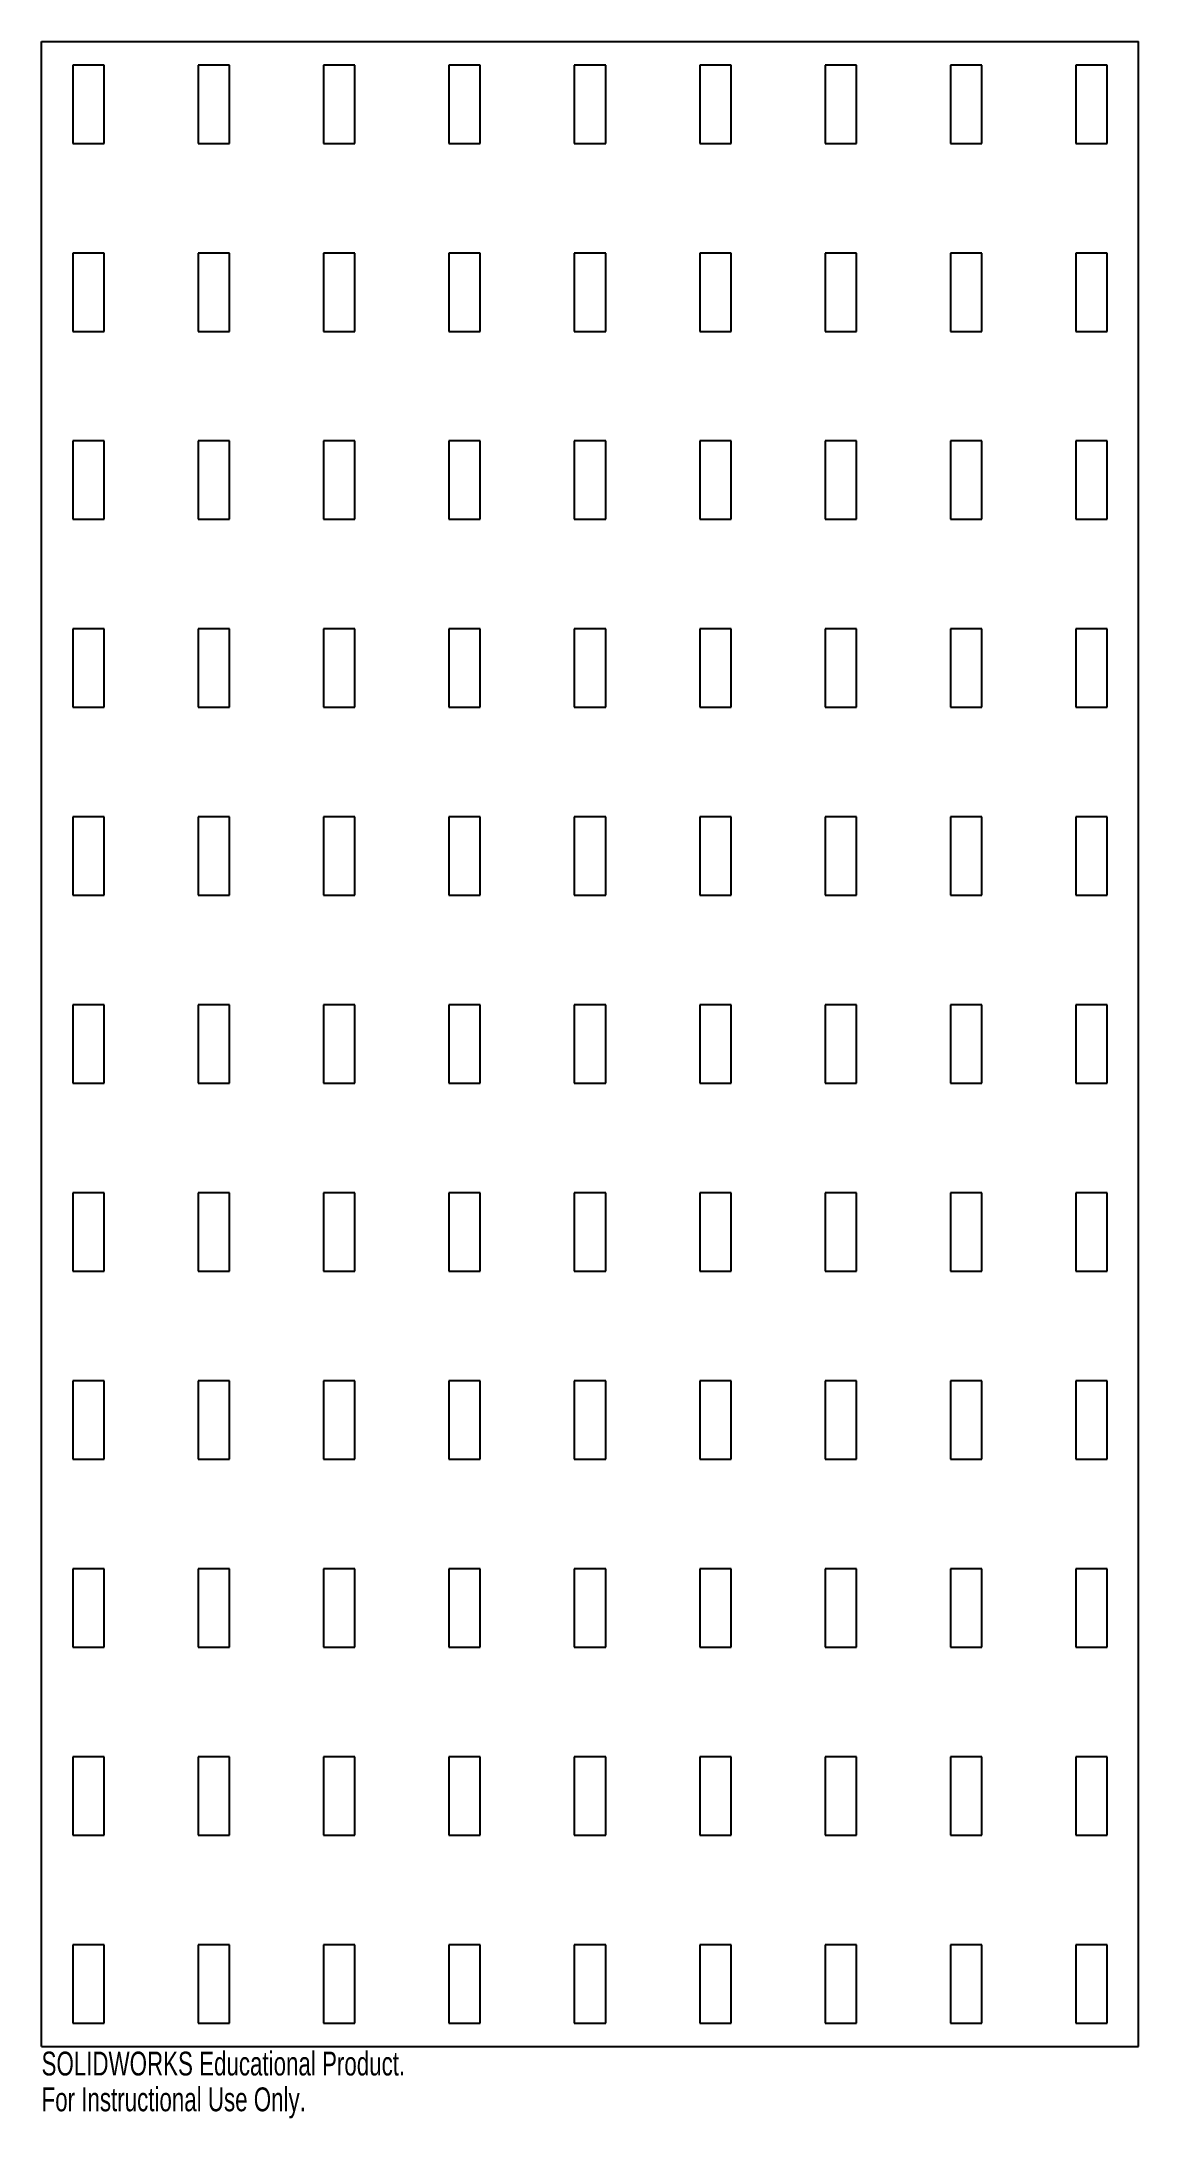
# Model space of a CAD drawing. Header units: inches. Extents: x -4.4 to 4.4, y -8.6 to 8.
import ezdxf

# ---------------------------------------------------------------- set-up
doc = ezdxf.new("R2010")
doc.units = ezdxf.units.IN
doc.header["$MEASUREMENT"] = 0
doc.styles.add('SLDTEXTSTYLE0', font='TXT', dxfattribs={"width": 0.7})

msp = doc.modelspace()

# ---------------------------------------------------------------- linework, layer by layer
at = {"color": 7, "linetype": 'Continuous', "lineweight": 25}
for p, q in [((-4.375, -8), (-4.375, 8)), ((-4.375, 8), (4.375, 8)), ((4.375, -8), (4.375, 8)), ((-3.875, 7.8125), (-4.125, 7.8125)), ((-4.125, 7.8125), (-4.125, 7.1875)), ((-3.875, 7.1875), (-3.875, 7.8125)), ((-2.875, 7.8125), (-3.125, 7.8125)), ((-3.125, 7.8125), (-3.125, 7.1875)), ((-2.875, 7.1875), (-2.875, 7.8125)), ((-1.875, 7.8125), (-2.125, 7.8125)), ((-2.125, 7.8125), (-2.125, 7.1875)), ((-1.875, 7.1875), (-1.875, 7.8125)), ((-0.875, 7.8125), (-1.125, 7.8125)), ((-1.125, 7.8125), (-1.125, 7.1875)), ((-0.875, 7.1875), (-0.875, 7.8125)), ((0.125, 7.8125), (-0.125, 7.8125)), ((-0.125, 7.8125), (-0.125, 7.1875)), ((0.125, 7.1875), (0.125, 7.8125)), ((1.125, 7.8125), (0.875, 7.8125)), ((0.875, 7.8125), (0.875, 7.1875)), ((1.125, 7.1875), (1.125, 7.8125)), ((2.125, 7.8125), (1.875, 7.8125)), ((1.875, 7.8125), (1.875, 7.1875)), ((2.125, 7.1875), (2.125, 7.8125)), ((3.125, 7.8125), (2.875, 7.8125)), ((2.875, 7.8125), (2.875, 7.1875)), ((3.125, 7.1875), (3.125, 7.8125)), ((4.125, 7.8125), (3.875, 7.8125)), ((3.875, 7.8125), (3.875, 7.1875)), ((4.125, 7.1875), (4.125, 7.8125)), ((-4.125, 7.1875), (-3.875, 7.1875)), ((-3.125, 7.1875), (-2.875, 7.1875)), ((-2.125, 7.1875), (-1.875, 7.1875)), ((-1.125, 7.1875), (-0.875, 7.1875)), ((-0.125, 7.1875), (0.125, 7.1875)), ((0.875, 7.1875), (1.125, 7.1875)), ((1.875, 7.1875), (2.125, 7.1875)), ((2.875, 7.1875), (3.125, 7.1875)), ((3.875, 7.1875), (4.125, 7.1875)), ((-3.875, 6.3125), (-4.125, 6.3125)), ((-4.125, 6.3125), (-4.125, 5.6875)), ((-3.875, 5.6875), (-3.875, 6.3125)), ((-2.875, 6.3125), (-3.125, 6.3125)), ((-3.125, 6.3125), (-3.125, 5.6875)), ((-2.875, 5.6875), (-2.875, 6.3125)), ((-1.875, 6.3125), (-2.125, 6.3125)), ((-2.125, 6.3125), (-2.125, 5.6875)), ((-1.875, 5.6875), (-1.875, 6.3125)), ((-0.875, 6.3125), (-1.125, 6.3125)), ((-1.125, 6.3125), (-1.125, 5.6875)), ((-0.875, 5.6875), (-0.875, 6.3125)), ((0.125, 6.3125), (-0.125, 6.3125)), ((-0.125, 6.3125), (-0.125, 5.6875)), ((0.125, 5.6875), (0.125, 6.3125)), ((1.125, 6.3125), (0.875, 6.3125)), ((0.875, 6.3125), (0.875, 5.6875)), ((1.125, 5.6875), (1.125, 6.3125)), ((2.125, 6.3125), (1.875, 6.3125)), ((1.875, 6.3125), (1.875, 5.6875)), ((2.125, 5.6875), (2.125, 6.3125)), ((3.125, 6.3125), (2.875, 6.3125)), ((2.875, 6.3125), (2.875, 5.6875)), ((3.125, 5.6875), (3.125, 6.3125)), ((4.125, 6.3125), (3.875, 6.3125)), ((3.875, 6.3125), (3.875, 5.6875)), ((4.125, 5.6875), (4.125, 6.3125)), ((-4.125, 5.6875), (-3.875, 5.6875)), ((-3.125, 5.6875), (-2.875, 5.6875)), ((-2.125, 5.6875), (-1.875, 5.6875)), ((-1.125, 5.6875), (-0.875, 5.6875)), ((-0.125, 5.6875), (0.125, 5.6875)), ((0.875, 5.6875), (1.125, 5.6875)), ((1.875, 5.6875), (2.125, 5.6875)), ((2.875, 5.6875), (3.125, 5.6875)), ((3.875, 5.6875), (4.125, 5.6875)), ((-3.875, 4.8125), (-4.125, 4.8125)), ((-4.125, 4.8125), (-4.125, 4.1875)), ((-3.875, 4.1875), (-3.875, 4.8125)), ((-2.875, 4.8125), (-3.125, 4.8125)), ((-3.125, 4.8125), (-3.125, 4.1875)), ((-2.875, 4.1875), (-2.875, 4.8125)), ((-1.875, 4.8125), (-2.125, 4.8125)), ((-2.125, 4.8125), (-2.125, 4.1875)), ((-1.875, 4.1875), (-1.875, 4.8125)), ((-0.875, 4.8125), (-1.125, 4.8125)), ((-1.125, 4.8125), (-1.125, 4.1875)), ((-0.875, 4.1875), (-0.875, 4.8125)), ((0.125, 4.8125), (-0.125, 4.8125)), ((-0.125, 4.8125), (-0.125, 4.1875)), ((0.125, 4.1875), (0.125, 4.8125)), ((1.125, 4.8125), (0.875, 4.8125)), ((0.875, 4.8125), (0.875, 4.1875)), ((1.125, 4.1875), (1.125, 4.8125)), ((2.125, 4.8125), (1.875, 4.8125)), ((1.875, 4.8125), (1.875, 4.1875)), ((2.125, 4.1875), (2.125, 4.8125)), ((3.125, 4.8125), (2.875, 4.8125)), ((2.875, 4.8125), (2.875, 4.1875)), ((3.125, 4.1875), (3.125, 4.8125)), ((4.125, 4.8125), (3.875, 4.8125)), ((3.875, 4.8125), (3.875, 4.1875)), ((4.125, 4.1875), (4.125, 4.8125)), ((-4.125, 4.1875), (-3.875, 4.1875)), ((-3.125, 4.1875), (-2.875, 4.1875)), ((-2.125, 4.1875), (-1.875, 4.1875)), ((-1.125, 4.1875), (-0.875, 4.1875)), ((-0.125, 4.1875), (0.125, 4.1875)), ((0.875, 4.1875), (1.125, 4.1875)), ((1.875, 4.1875), (2.125, 4.1875)), ((2.875, 4.1875), (3.125, 4.1875)), ((3.875, 4.1875), (4.125, 4.1875)), ((-3.875, 3.3125), (-4.125, 3.3125)), ((-4.125, 3.3125), (-4.125, 2.6875)), ((-3.875, 2.6875), (-3.875, 3.3125)), ((-2.875, 3.3125), (-3.125, 3.3125)), ((-3.125, 3.3125), (-3.125, 2.6875)), ((-2.875, 2.6875), (-2.875, 3.3125)), ((-1.875, 3.3125), (-2.125, 3.3125)), ((-2.125, 3.3125), (-2.125, 2.6875)), ((-1.875, 2.6875), (-1.875, 3.3125)), ((-0.875, 3.3125), (-1.125, 3.3125)), ((-1.125, 3.3125), (-1.125, 2.6875)), ((-0.875, 2.6875), (-0.875, 3.3125)), ((0.125, 3.3125), (-0.125, 3.3125)), ((-0.125, 3.3125), (-0.125, 2.6875)), ((0.125, 2.6875), (0.125, 3.3125)), ((1.125, 3.3125), (0.875, 3.3125)), ((0.875, 3.3125), (0.875, 2.6875)), ((1.125, 2.6875), (1.125, 3.3125)), ((2.125, 3.3125), (1.875, 3.3125)), ((1.875, 3.3125), (1.875, 2.6875)), ((2.125, 2.6875), (2.125, 3.3125)), ((3.125, 3.3125), (2.875, 3.3125)), ((2.875, 3.3125), (2.875, 2.6875)), ((3.125, 2.6875), (3.125, 3.3125)), ((4.125, 3.3125), (3.875, 3.3125)), ((3.875, 3.3125), (3.875, 2.6875)), ((4.125, 2.6875), (4.125, 3.3125)), ((-4.125, 2.6875), (-3.875, 2.6875)), ((-3.125, 2.6875), (-2.875, 2.6875)), ((-2.125, 2.6875), (-1.875, 2.6875)), ((-1.125, 2.6875), (-0.875, 2.6875)), ((-0.125, 2.6875), (0.125, 2.6875)), ((0.875, 2.6875), (1.125, 2.6875)), ((1.875, 2.6875), (2.125, 2.6875)), ((2.875, 2.6875), (3.125, 2.6875)), ((3.875, 2.6875), (4.125, 2.6875)), ((-3.875, 1.8125), (-4.125, 1.8125)), ((-4.125, 1.8125), (-4.125, 1.1875)), ((-3.875, 1.1875), (-3.875, 1.8125)), ((-2.875, 1.8125), (-3.125, 1.8125)), ((-3.125, 1.8125), (-3.125, 1.1875)), ((-2.875, 1.1875), (-2.875, 1.8125)), ((-1.875, 1.8125), (-2.125, 1.8125)), ((-2.125, 1.8125), (-2.125, 1.1875)), ((-1.875, 1.1875), (-1.875, 1.8125)), ((-0.875, 1.8125), (-1.125, 1.8125)), ((-1.125, 1.8125), (-1.125, 1.1875)), ((-0.875, 1.1875), (-0.875, 1.8125)), ((0.125, 1.8125), (-0.125, 1.8125)), ((-0.125, 1.8125), (-0.125, 1.1875)), ((0.125, 1.1875), (0.125, 1.8125)), ((1.125, 1.8125), (0.875, 1.8125)), ((0.875, 1.8125), (0.875, 1.1875)), ((1.125, 1.1875), (1.125, 1.8125)), ((2.125, 1.8125), (1.875, 1.8125)), ((1.875, 1.8125), (1.875, 1.1875)), ((2.125, 1.1875), (2.125, 1.8125)), ((3.125, 1.8125), (2.875, 1.8125)), ((2.875, 1.8125), (2.875, 1.1875)), ((3.125, 1.1875), (3.125, 1.8125)), ((4.125, 1.8125), (3.875, 1.8125)), ((3.875, 1.8125), (3.875, 1.1875)), ((4.125, 1.1875), (4.125, 1.8125)), ((-4.125, 1.1875), (-3.875, 1.1875)), ((-3.125, 1.1875), (-2.875, 1.1875)), ((-2.125, 1.1875), (-1.875, 1.1875)), ((-1.125, 1.1875), (-0.875, 1.1875)), ((-0.125, 1.1875), (0.125, 1.1875)), ((0.875, 1.1875), (1.125, 1.1875)), ((1.875, 1.1875), (2.125, 1.1875)), ((2.875, 1.1875), (3.125, 1.1875)), ((3.875, 1.1875), (4.125, 1.1875)), ((-3.875, 0.3125), (-4.125, 0.3125)), ((-4.125, 0.3125), (-4.125, -0.3125)), ((-3.875, -0.3125), (-3.875, 0.3125)), ((-2.875, 0.3125), (-3.125, 0.3125)), ((-3.125, 0.3125), (-3.125, -0.3125)), ((-2.875, -0.3125), (-2.875, 0.3125)), ((-1.875, 0.3125), (-2.125, 0.3125)), ((-2.125, 0.3125), (-2.125, -0.3125)), ((-1.875, -0.3125), (-1.875, 0.3125)), ((-0.875, 0.3125), (-1.125, 0.3125)), ((-1.125, 0.3125), (-1.125, -0.3125)), ((-0.875, -0.3125), (-0.875, 0.3125)), ((0.125, 0.3125), (-0.125, 0.3125)), ((-0.125, 0.3125), (-0.125, -0.3125)), ((0.125, -0.3125), (0.125, 0.3125)), ((1.125, 0.3125), (0.875, 0.3125)), ((0.875, 0.3125), (0.875, -0.3125)), ((1.125, -0.3125), (1.125, 0.3125)), ((2.125, 0.3125), (1.875, 0.3125)), ((1.875, 0.3125), (1.875, -0.3125)), ((2.125, -0.3125), (2.125, 0.3125)), ((3.125, 0.3125), (2.875, 0.3125)), ((2.875, 0.3125), (2.875, -0.3125)), ((3.125, -0.3125), (3.125, 0.3125)), ((4.125, 0.3125), (3.875, 0.3125)), ((3.875, 0.3125), (3.875, -0.3125)), ((4.125, -0.3125), (4.125, 0.3125)), ((-4.125, -0.3125), (-3.875, -0.3125)), ((-3.125, -0.3125), (-2.875, -0.3125)), ((-2.125, -0.3125), (-1.875, -0.3125)), ((-1.125, -0.3125), (-0.875, -0.3125)), ((-0.125, -0.3125), (0.125, -0.3125)), ((0.875, -0.3125), (1.125, -0.3125)), ((1.875, -0.3125), (2.125, -0.3125)), ((2.875, -0.3125), (3.125, -0.3125)), ((3.875, -0.3125), (4.125, -0.3125)), ((-3.875, -1.1875), (-4.125, -1.1875)), ((-4.125, -1.1875), (-4.125, -1.8125)), ((-3.875, -1.8125), (-3.875, -1.1875)), ((-2.875, -1.1875), (-3.125, -1.1875)), ((-3.125, -1.1875), (-3.125, -1.8125)), ((-2.875, -1.8125), (-2.875, -1.1875)), ((-1.875, -1.1875), (-2.125, -1.1875)), ((-2.125, -1.1875), (-2.125, -1.8125)), ((-1.875, -1.8125), (-1.875, -1.1875)), ((-0.875, -1.1875), (-1.125, -1.1875)), ((-1.125, -1.1875), (-1.125, -1.8125)), ((-0.875, -1.8125), (-0.875, -1.1875)), ((0.125, -1.1875), (-0.125, -1.1875)), ((-0.125, -1.1875), (-0.125, -1.8125)), ((0.125, -1.8125), (0.125, -1.1875)), ((1.125, -1.1875), (0.875, -1.1875)), ((0.875, -1.1875), (0.875, -1.8125)), ((1.125, -1.8125), (1.125, -1.1875)), ((2.125, -1.1875), (1.875, -1.1875)), ((1.875, -1.1875), (1.875, -1.8125)), ((2.125, -1.8125), (2.125, -1.1875)), ((3.125, -1.1875), (2.875, -1.1875)), ((2.875, -1.1875), (2.875, -1.8125)), ((3.125, -1.8125), (3.125, -1.1875)), ((4.125, -1.1875), (3.875, -1.1875)), ((3.875, -1.1875), (3.875, -1.8125)), ((4.125, -1.8125), (4.125, -1.1875)), ((-4.125, -1.8125), (-3.875, -1.8125)), ((-3.125, -1.8125), (-2.875, -1.8125)), ((-2.125, -1.8125), (-1.875, -1.8125)), ((-1.125, -1.8125), (-0.875, -1.8125)), ((-0.125, -1.8125), (0.125, -1.8125)), ((0.875, -1.8125), (1.125, -1.8125)), ((1.875, -1.8125), (2.125, -1.8125)), ((2.875, -1.8125), (3.125, -1.8125)), ((3.875, -1.8125), (4.125, -1.8125)), ((-3.875, -2.6875), (-4.125, -2.6875)), ((-4.125, -2.6875), (-4.125, -3.3125)), ((-3.875, -3.3125), (-3.875, -2.6875)), ((-2.875, -2.6875), (-3.125, -2.6875)), ((-3.125, -2.6875), (-3.125, -3.3125)), ((-2.875, -3.3125), (-2.875, -2.6875)), ((-1.875, -2.6875), (-2.125, -2.6875)), ((-2.125, -2.6875), (-2.125, -3.3125)), ((-1.875, -3.3125), (-1.875, -2.6875)), ((-0.875, -2.6875), (-1.125, -2.6875)), ((-1.125, -2.6875), (-1.125, -3.3125)), ((-0.875, -3.3125), (-0.875, -2.6875)), ((0.125, -2.6875), (-0.125, -2.6875)), ((-0.125, -2.6875), (-0.125, -3.3125)), ((0.125, -3.3125), (0.125, -2.6875)), ((1.125, -2.6875), (0.875, -2.6875)), ((0.875, -2.6875), (0.875, -3.3125)), ((1.125, -3.3125), (1.125, -2.6875)), ((2.125, -2.6875), (1.875, -2.6875)), ((1.875, -2.6875), (1.875, -3.3125)), ((2.125, -3.3125), (2.125, -2.6875)), ((3.125, -2.6875), (2.875, -2.6875)), ((2.875, -2.6875), (2.875, -3.3125)), ((3.125, -3.3125), (3.125, -2.6875)), ((4.125, -2.6875), (3.875, -2.6875)), ((3.875, -2.6875), (3.875, -3.3125)), ((4.125, -3.3125), (4.125, -2.6875)), ((-4.125, -3.3125), (-3.875, -3.3125)), ((-3.125, -3.3125), (-2.875, -3.3125)), ((-2.125, -3.3125), (-1.875, -3.3125)), ((-1.125, -3.3125), (-0.875, -3.3125)), ((-0.125, -3.3125), (0.125, -3.3125)), ((0.875, -3.3125), (1.125, -3.3125)), ((1.875, -3.3125), (2.125, -3.3125)), ((2.875, -3.3125), (3.125, -3.3125)), ((3.875, -3.3125), (4.125, -3.3125)), ((-3.875, -4.1875), (-4.125, -4.1875)), ((-4.125, -4.1875), (-4.125, -4.8125)), ((-3.875, -4.8125), (-3.875, -4.1875)), ((-2.875, -4.1875), (-3.125, -4.1875)), ((-3.125, -4.1875), (-3.125, -4.8125)), ((-2.875, -4.8125), (-2.875, -4.1875)), ((-1.875, -4.1875), (-2.125, -4.1875)), ((-2.125, -4.1875), (-2.125, -4.8125)), ((-1.875, -4.8125), (-1.875, -4.1875)), ((-0.875, -4.1875), (-1.125, -4.1875)), ((-1.125, -4.1875), (-1.125, -4.8125)), ((-0.875, -4.8125), (-0.875, -4.1875)), ((0.125, -4.1875), (-0.125, -4.1875)), ((-0.125, -4.1875), (-0.125, -4.8125)), ((0.125, -4.8125), (0.125, -4.1875)), ((1.125, -4.1875), (0.875, -4.1875)), ((0.875, -4.1875), (0.875, -4.8125)), ((1.125, -4.8125), (1.125, -4.1875)), ((2.125, -4.1875), (1.875, -4.1875)), ((1.875, -4.1875), (1.875, -4.8125)), ((2.125, -4.8125), (2.125, -4.1875)), ((3.125, -4.1875), (2.875, -4.1875)), ((2.875, -4.1875), (2.875, -4.8125)), ((3.125, -4.8125), (3.125, -4.1875)), ((4.125, -4.1875), (3.875, -4.1875)), ((3.875, -4.1875), (3.875, -4.8125)), ((4.125, -4.8125), (4.125, -4.1875)), ((-4.125, -4.8125), (-3.875, -4.8125)), ((-3.125, -4.8125), (-2.875, -4.8125)), ((-2.125, -4.8125), (-1.875, -4.8125)), ((-1.125, -4.8125), (-0.875, -4.8125)), ((-0.125, -4.8125), (0.125, -4.8125)), ((0.875, -4.8125), (1.125, -4.8125)), ((1.875, -4.8125), (2.125, -4.8125)), ((2.875, -4.8125), (3.125, -4.8125)), ((3.875, -4.8125), (4.125, -4.8125)), ((-3.875, -5.6875), (-4.125, -5.6875)), ((-4.125, -5.6875), (-4.125, -6.3125)), ((-3.875, -6.3125), (-3.875, -5.6875)), ((-2.875, -5.6875), (-3.125, -5.6875)), ((-3.125, -5.6875), (-3.125, -6.3125)), ((-2.875, -6.3125), (-2.875, -5.6875)), ((-1.875, -5.6875), (-2.125, -5.6875)), ((-2.125, -5.6875), (-2.125, -6.3125)), ((-1.875, -6.3125), (-1.875, -5.6875)), ((-0.875, -5.6875), (-1.125, -5.6875)), ((-1.125, -5.6875), (-1.125, -6.3125)), ((-0.875, -6.3125), (-0.875, -5.6875)), ((0.125, -5.6875), (-0.125, -5.6875)), ((-0.125, -5.6875), (-0.125, -6.3125)), ((0.125, -6.3125), (0.125, -5.6875)), ((1.125, -5.6875), (0.875, -5.6875)), ((0.875, -5.6875), (0.875, -6.3125)), ((1.125, -6.3125), (1.125, -5.6875)), ((2.125, -5.6875), (1.875, -5.6875)), ((1.875, -5.6875), (1.875, -6.3125)), ((2.125, -6.3125), (2.125, -5.6875)), ((3.125, -5.6875), (2.875, -5.6875)), ((2.875, -5.6875), (2.875, -6.3125)), ((3.125, -6.3125), (3.125, -5.6875)), ((4.125, -5.6875), (3.875, -5.6875)), ((3.875, -5.6875), (3.875, -6.3125)), ((4.125, -6.3125), (4.125, -5.6875)), ((-4.125, -6.3125), (-3.875, -6.3125)), ((-3.125, -6.3125), (-2.875, -6.3125)), ((-2.125, -6.3125), (-1.875, -6.3125)), ((-1.125, -6.3125), (-0.875, -6.3125)), ((-0.125, -6.3125), (0.125, -6.3125)), ((0.875, -6.3125), (1.125, -6.3125)), ((1.875, -6.3125), (2.125, -6.3125)), ((2.875, -6.3125), (3.125, -6.3125)), ((3.875, -6.3125), (4.125, -6.3125)), ((-3.875, -7.1875), (-4.125, -7.1875)), ((-4.125, -7.1875), (-4.125, -7.8125)), ((-3.875, -7.8125), (-3.875, -7.1875)), ((-2.875, -7.1875), (-3.125, -7.1875)), ((-3.125, -7.1875), (-3.125, -7.8125)), ((-2.875, -7.8125), (-2.875, -7.1875)), ((-1.875, -7.1875), (-2.125, -7.1875)), ((-2.125, -7.1875), (-2.125, -7.8125)), ((-1.875, -7.8125), (-1.875, -7.1875)), ((-0.875, -7.1875), (-1.125, -7.1875)), ((-1.125, -7.1875), (-1.125, -7.8125)), ((-0.875, -7.8125), (-0.875, -7.1875)), ((0.125, -7.1875), (-0.125, -7.1875)), ((-0.125, -7.1875), (-0.125, -7.8125)), ((0.125, -7.8125), (0.125, -7.1875)), ((1.125, -7.1875), (0.875, -7.1875)), ((0.875, -7.1875), (0.875, -7.8125)), ((1.125, -7.8125), (1.125, -7.1875)), ((2.125, -7.1875), (1.875, -7.1875)), ((1.875, -7.1875), (1.875, -7.8125)), ((2.125, -7.8125), (2.125, -7.1875)), ((3.125, -7.1875), (2.875, -7.1875)), ((2.875, -7.1875), (2.875, -7.8125)), ((3.125, -7.8125), (3.125, -7.1875)), ((4.125, -7.1875), (3.875, -7.1875)), ((3.875, -7.1875), (3.875, -7.8125)), ((4.125, -7.8125), (4.125, -7.1875)), ((-4.125, -7.8125), (-3.875, -7.8125)), ((-3.125, -7.8125), (-2.875, -7.8125)), ((-2.125, -7.8125), (-1.875, -7.8125)), ((-1.125, -7.8125), (-0.875, -7.8125)), ((-0.125, -7.8125), (0.125, -7.8125)), ((0.875, -7.8125), (1.125, -7.8125)), ((1.875, -7.8125), (2.125, -7.8125)), ((2.875, -7.8125), (3.125, -7.8125)), ((3.875, -7.8125), (4.125, -7.8125)), ((-4.375, -8), (4.375, -8))]:
    msp.add_line(p, q, dxfattribs=at)

# ---------------------------------------------------------------- texts
at = {"color": 7, "linetype": 'Continuous', "char_height": 0.1903, "attachment_point": 1, "style": 'SLDTEXTSTYLE0'}
for s, insert in [('SOLIDWORKS Educational Product.', (-4.375, -8.0401)), ('For Instructional Use Only.', (-4.375, -8.3256))]:
    msp.add_mtext(s, dxfattribs=dict(at, insert=insert))

doc.saveas('drawing.dxf')
